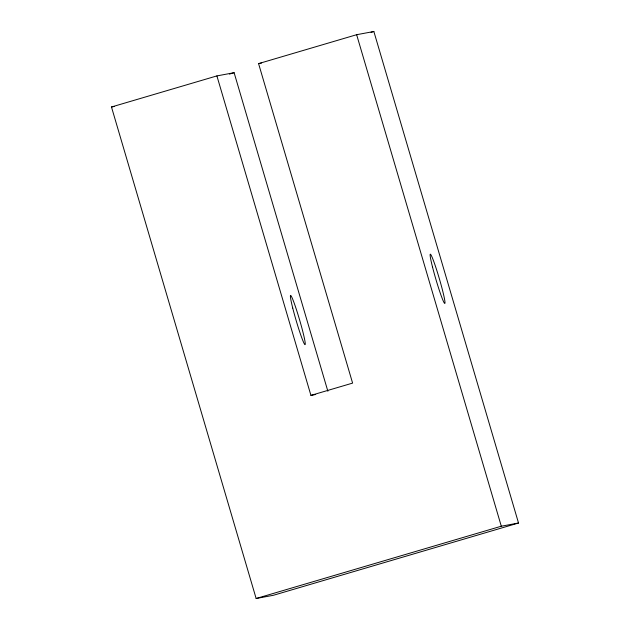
<?xml version="1.0" encoding="UTF-8"?>
<svg xmlns="http://www.w3.org/2000/svg" width="630" height="630" viewBox="0 0 630 630"><rect width="100%" height="100%" fill="white"/><g stroke="black" fill="none" stroke-linecap="round" stroke-linejoin="round"><path stroke-width="0.94" d="M216.901 75.907L310.929 395.388L352.603 383.103L258.576 63.622L356.643 34.705L373.858 31.5L518.522 523.01L273.357 595.295L256.142 598.5L111.478 106.99L216.901 75.907L234.116 72.702L327.868 391.238M229.414 74.088L234.116 72.702M371.031 32.335L373.858 31.5M256.142 598.5L501.299 526.215L518.522 523.01M258.576 63.622L261.45 63.087M111.478 106.99L114.353 106.454M310.929 395.388L315.709 394.498M356.643 34.705L501.299 526.215M432.471 266.852A25.617 1.74 73.6 0 0 444.812 303.432A25.617 1.74 73.6 0 0 435.456 266.293A25.617 1.74 73.6 0 0 432.471 266.852M292.73 308.046A25.617 1.74 73.6 0 0 305.07 344.634A25.617 1.74 73.6 0 0 295.714 307.495A25.617 1.74 73.6 0 0 292.73 308.046"/></g></svg>
